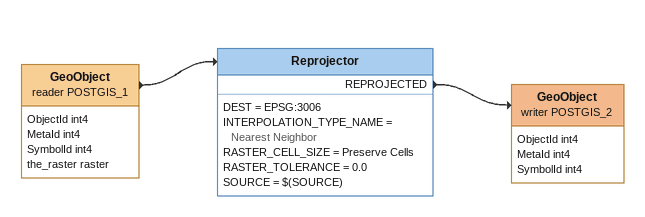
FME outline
GeoObject (reader POSTGIS_1)
    attributes: ObjectId int4, MetaId int4, SymbolId int4, the_raster raster
    -> Reprojector
Reprojector
    DEST = EPSG:3006
    INTERPOLATION_TYPE_NAME = Nearest Neighbor
    RASTER_CELL_SIZE = Preserve Cells
    RASTER_TOLERANCE = 0.0
    SOURCE = $(SOURCE)
    REPROJECTED -> GeoObject (writer POSTGIS_2)
GeoObject (writer POSTGIS_2)
    attributes: ObjectId int4, MetaId int4, SymbolId int4
